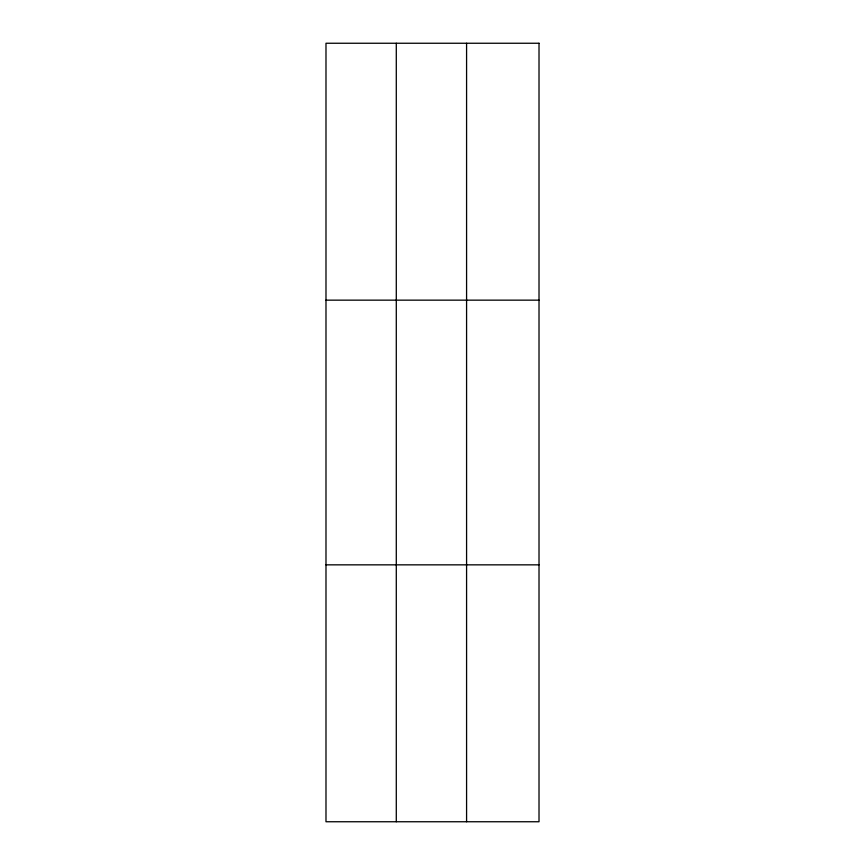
<?xml version="1.0" encoding="UTF-8"?>
<svg xmlns="http://www.w3.org/2000/svg" width="865" height="865" viewBox="0 0 865 865"><rect width="100%" height="100%" fill="white"/><g stroke="black" fill="none" stroke-linecap="round" stroke-linejoin="round"><path stroke-width="1.3" d="M396.289 43.25L396.289 821.75M466.581 43.25L466.581 821.75M325.986 300.155L539.014 300.155M325.986 564.845L539.014 564.845M539.014 43.25L539.014 821.75L325.986 821.75L325.986 43.25L539.014 43.25"/></g></svg>
